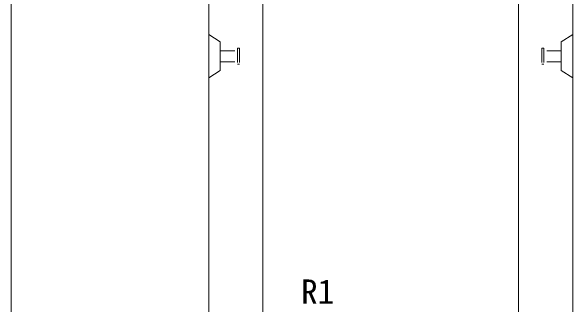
# Model space of a CAD drawing. Units: millimetres, scale not verified. Extents: x 63886 to 97934, y 3628 to 26930.
# Drawn here: x 76878 to 77758, y 7373 to 7832 of the extents above; entities that cross this region are included whole.
import ezdxf
from ezdxf.enums import TextEntityAlignment as Align

# ---------------------------------------------------------------- set-up
doc = ezdxf.new("R2010")
doc.units = ezdxf.units.MM
doc.header["$LTSCALE"] = 30
doc.linetypes.add('USER1', pattern=[1.35, 0.75, -0.6])
for name, color, linetype, lineweight in [('インサート', 3, 'USER1', 5), ('寸法線', 7, 'Continuous', 9), ('引出線', 4, 'Continuous', 9), ('本体', 2, 'Continuous', 5)]:
    doc.layers.add(name, color=color, linetype=linetype, lineweight=lineweight)
doc.styles.add('ＭＳ ゴシック', font='')
doc.styles.get('ＭＳ ゴシック').set_extended_font_data('MS Gothic')

msp = doc.modelspace()

# ---------------------------------------------------------------- linework, layer by layer
at = {"layer": 'インサート'}
for p, q in [((77232.85, 7774.47), (77232.85, 7749.47)), ((77232.85, 7774.47), (77235.85, 7774.47)), ((77235.85, 7774.47), (77235.85, 7749.47)), ((77712.45, 7774.47), (77709.44, 7774.47)), ((77709.44, 7774.47), (77709.44, 7749.47)), ((77712.45, 7774.47), (77712.45, 7749.47)), ((77205.84, 7770.47), (77232.85, 7770.47)), ((77205.84, 7770.47), (77205.84, 7753.47)), ((77739.45, 7770.47), (77712.45, 7770.47)), ((77739.45, 7770.47), (77739.45, 7753.47)), ((77205.84, 7753.47), (77232.85, 7753.47)), ((77232.85, 7749.47), (77235.85, 7749.47)), ((77712.45, 7749.47), (77709.44, 7749.47)), ((77739.45, 7753.47), (77712.45, 7753.47))]:
    msp.add_line(p, q, dxfattribs=at)
at = {"layer": '寸法線'}
msp.add_line((76878.49, 7948.97), (76878.49, 7248.97), dxfattribs=at)
at = {"layer": '本体', "lineweight": 20}
for p, q in [((77187.64, 7948.97), (77187.64, 6498.97)), ((77272.65, 7342.86), (77272.65, 7948.97)), ((77672.64, 7342.86), (77672.64, 7948.97)), ((77757.65, 7948.97), (77757.65, 6498.97))]:
    msp.add_line(p, q, dxfattribs=at)
at = {"layer": '本体'}
for p, q in [((77187.64, 7795.97), (77205.84, 7784.47)), ((77757.65, 7795.97), (77739.45, 7784.47)), ((77205.84, 7784.47), (77205.84, 7739.47)), ((77739.45, 7784.47), (77739.45, 7739.47)), ((77187.64, 7727.97), (77205.84, 7739.47)), ((77757.65, 7727.97), (77739.45, 7739.47))]:
    msp.add_line(p, q, dxfattribs=at)

# ---------------------------------------------------------------- texts
at = {"layer": '引出線', "style": 'ＭＳ ゴシック'}
msp.add_text('R1', height=37.98, dxfattribs=at).set_placement((77358.16, 7393.51), align=Align.MIDDLE_CENTER)

doc.saveas('drawing.dxf')
